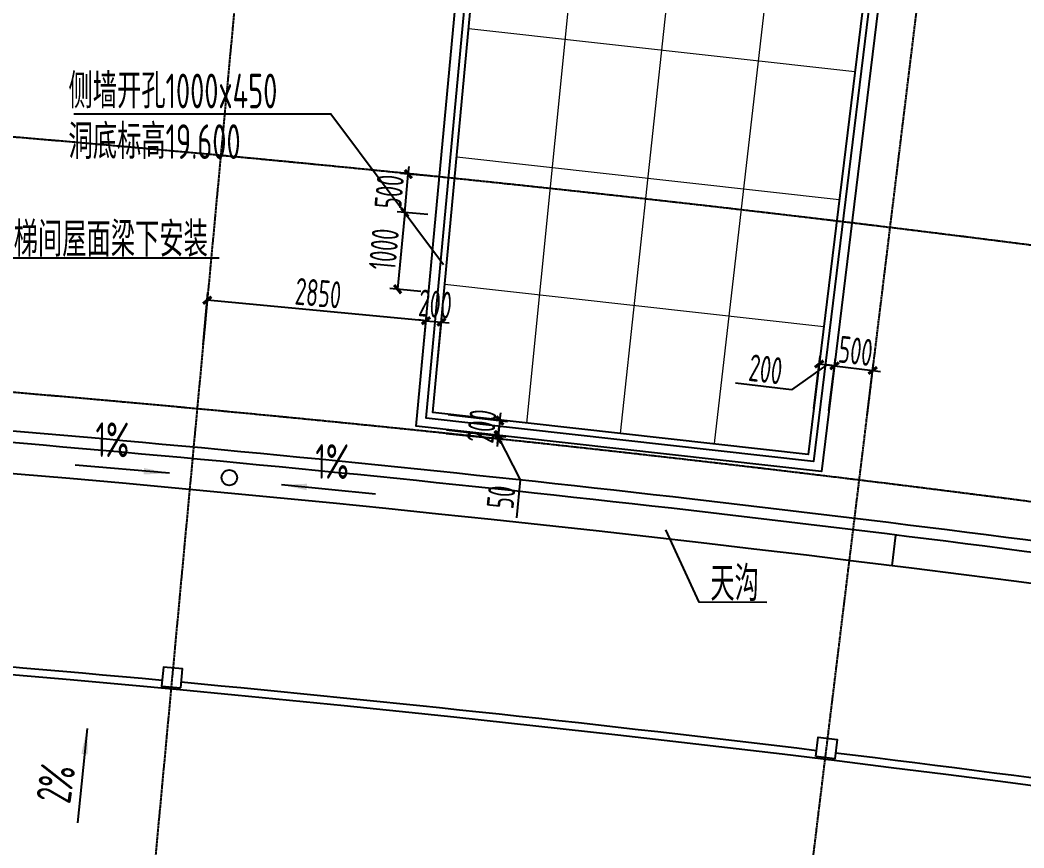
# Model space of a CAD drawing. Header units: millimetres. Extents: x 11536546 to 24947533, y -12764720 to -6308891.
# Drawn here: x 11804346 to 11817366, y -6400371 to -6389634 of the extents above; entities that cross this region are included whole.
import ezdxf
from ezdxf.enums import TextEntityAlignment as Align

# ---------------------------------------------------------------- set-up
doc = ezdxf.new("R2010")
doc.units = ezdxf.units.MM
doc.header["$LTSCALE"] = 10
doc.linetypes.add('A2-RG-AXIS$0$CENTER', pattern=[2, 1.25, -0.25, 0.25, -0.25])
doc.linetypes.add('A2-RG-AXIS$0$DOTE', pattern=[2.42, 2, -0.2, 0.02, -0.2])
for name, color, linetype in [('A2-RB-F5$0$$34$A-DIMS-100', 1, 'Continuous'), ('A2-RB-F5$0$A-DIMS-100', 1, 'Continuous'), ('A2-RG-AXIS$0$A-GRID', 1, 'A2-RG-AXIS$0$CENTER'), ('A2-RI-F5$0$$0$AUDIT_D_120618114340-341', 1, 'Continuous'), ('A2-RI-F5$0$A-COLUMN', 9, 'Continuous'), ('A2-RI-F5$0$A-ROOF-DRAN', 175, 'Continuous'), ('A2-RI-F5$0$A-ROOF-EDGE', 2, 'Continuous'), ('A2-RI-F5$0$A-SYMB', 4, 'Continuous'), ('A2-RI-F5$0$A-SYMB-AREA', 4, 'Continuous'), ('A2-RI-F5$0$A-SYMB-NAME', 4, 'Continuous'), ('A2-RI-F5$0$an-flor-open', 3, 'Continuous'), ('A2-RI-F5$0$an-wall', 4, 'Continuous')]:
    doc.layers.add(name, color=color, linetype=linetype)
doc.layers.add('A2-RI-F5$0$A-GLAZ-CWMG', color=3, linetype='Continuous', lineweight=5)
doc.styles.add('A2-RB-F5$0$$0$XD2008', font='hzs.shx', dxfattribs={"width": 0.7, "bigfont": 'hztxt.shx'})
doc.styles.add('A2-RB-F5$0$XD2008', font='hzs.shx', dxfattribs={"width": 0.7, "bigfont": 'hztxt.shx'})
doc.styles.add('A2-RI-F5$0$ECADI', font='hzs.shx', dxfattribs={"width": 0.7, "bigfont": 'hztxt.shx'})
doc.dimstyles.new('A2-RB-F5$0$$0$XD100$0', dxfattribs={"dimscale": 100, "dimtxt": 3.5, "dimasz": 1, "dimexe": 1, "dimexo": 2, "dimgap": 0.5, "dimtad": 1, "dimdec": 0, "dimdsep": 46, "dimtxsty": 'A2-RB-F5$0$$0$XD2008', "dimblk1": 'A2-RB-F5$0$$20$_ArchTick', "dimblk2": 'A2-RB-F5$0$$20$_ArchTick', "dimsah": 1, "dimcen": 2.5, "dimclrt": 4, "dimaunit": 1, "dimadec": 0, "dimazin": 0, "dimtfac": 1, "dimtdec": 0, "dimtix": 1, "dimtmove": 2, "dimatfit": 3, "dimfxl": 0, "dimtolj": 1, "dimtzin": 0, "dimarcsym": 0})
doc.dimstyles.new('A2-RB-F5$0$XD100$0', dxfattribs={"dimscale": 100, "dimtxt": 3.5, "dimasz": 1, "dimexe": 1, "dimexo": 2, "dimgap": 0.5, "dimtad": 1, "dimdec": 0, "dimdsep": 46, "dimtxsty": 'A2-RB-F5$0$XD2008', "dimblk1": 'A2-RB-F5$0$_ArchTick', "dimblk2": 'A2-RB-F5$0$_ArchTick', "dimsah": 1, "dimcen": 2.5, "dimclrt": 4, "dimaunit": 1, "dimadec": 0, "dimazin": 0, "dimtfac": 1, "dimtdec": 0, "dimtix": 1, "dimtmove": 1, "dimatfit": 3, "dimfxl": 0, "dimtolj": 1, "dimtzin": 0, "dimarcsym": 0})

# ---------------------------------------------------------------- blocks, each defined once
blk = doc.blocks.new('A2-RG-AXIS')
at = {"layer": 'A2-RG-AXIS$0$A-GRID', "linetype": 'A2-RG-AXIS$0$DOTE'}
for p, q in [((11809008.7, -6369286.5), (11805278.5, -6409313.1)), ((11813447.2, -6410192.8), (11818325.2, -6370289.9))]:
    blk.add_line(p, q, dxfattribs=at)
for radius in [313400, 308700, 304100, 300800]:
    blk.add_arc((11778730.7, -6694178.7), radius, 75.589285, 95.407644, dxfattribs=at)
blk = doc.blocks.new('A2-RI-F5$0$5erhfh')
at = {"layer": 'A2-RI-F5$0$A-SYMB-AREA', "style": 'A2-RI-F5$0$ECADI', "width": 0.7}
blk.add_attdef('340M2', text='', height=2.5, dxfattribs=at).set_placement((0, 1.25), align=Align.MIDDLE_LEFT)
at = {"layer": 'A2-RI-F5$0$A-SYMB-NAME', "style": 'A2-RI-F5$0$ECADI', "width": 0.7}
blk.add_attdef('CHINESENAME', (-12.29, 3.09), '', height=4.5, dxfattribs=at)
blk = doc.blocks.new('A2-RI-F5')
at = {"layer": 'A2-RI-F5$0$$0$AUDIT_D_120618114340-341'}
for p, q in [((11806284, -6395512), (11805061, -6395408)), ((11807735, -6395660), (11808957, -6395777)), ((11805215, -6398823), (11805090, -6400044))]:
    blk.add_line(p, q, dxfattribs=at)
at = {"layer": 'A2-RI-F5$0$$0$AUDIT_D_120618114340-341', "extrusion": (0, 0, -1)}
for points in [[(-11805949, -6395528), (-11805955, -6395444), (-11806288, -6395512)], [(-11808070, -6395648), (-11808062, -6395732), (-11807731, -6395660)], [(-11805225, -6399159), (-11805141, -6399150), (-11805216, -6398819)]]:
    blk.add_solid(points, dxfattribs=at)
at = {"layer": 'A2-RI-F5$0$A-COLUMN'}
for points in [[(11806431, -6398297), (11806454, -6398048), (11806205, -6398025), (11806182, -6398274)], [(11814667, -6399184), (11814697, -6398936), (11814945, -6398966), (11814915, -6399214)]]:
    blk.add_lwpolyline(points, close=True, dxfattribs=at)
at = {"layer": 'A2-RI-F5$0$A-GLAZ-CWMG'}
for p, q in [((11810918, -6394862), (11812417, -6379938)), ((11812134, -6394998), (11813740, -6380085)), ((11813352, -6395124), (11815065, -6380223)), ((11815174, -6390306), (11810165, -6389747)), ((11810010, -6391407), (11814971, -6391961)), ((11814769, -6393615), (11809856, -6393066))]:
    blk.add_line(p, q, dxfattribs=at)
at = {"layer": 'A2-RI-F5$0$A-ROOF-DRAN'}
blk.add_line((11815657, -6396712), (11815707, -6396315), dxfattribs=at)
blk.add_circle((11807060, -6395569), 100, dxfattribs=at)
blk.add_arc((11778731, -6694179), 299750, 77.09857, 93.89836, dxfattribs=at)
at = {"layer": 'A2-RI-F5$0$A-ROOF-EDGE'}
blk.add_lwpolyline([(11810913, -6379569), (11816610, -6380204), (11814742, -6395490), (11809484, -6394903)], close=True, dxfattribs=at)
for centre, radius, start, end in [((11778730, -6694179), 300300, 82.06659, 85.19349), ((11779034, -6691537), 297492, 82.05438, 85.20868)]:
    blk.add_arc(centre, radius, start, end, dxfattribs=at)
at = {"layer": 'A2-RI-F5$0$A-SYMB'}
for points in [[(11805042, -6390851), (11808377, -6390851), (11809840, -6392806)], [(11806928, -6392721), (11802543, -6392721), (11801293, -6391761)], [(11814032, -6397187), (11813153, -6397185), (11812721, -6396245)]]:
    blk.add_lwpolyline(points, dxfattribs=at)
at = {"layer": 'A2-RI-F5$0$an-flor-open'}
for points in [[(11811021, -6379701), (11816476, -6380310), (11814637, -6395358), (11809614, -6394797)], [(11811093, -6379790), (11816387, -6380380), (11814567, -6395269), (11809701, -6394726)]]:
    blk.add_lwpolyline(points, close=True, dxfattribs=at)
at = {"layer": 'A2-RI-F5$0$an-wall'}
for radius, start, end in [(297150, 76.6606, 94.29744), (297250, 84.6997, 86.29692), (297250, 83.05428, 84.65151), (297250, 81.40887, 83.00609)]:
    blk.add_arc((11778730, -6694179), radius, start, end, dxfattribs=at)
ref = blk.add_blockref('A2-RI-F5$0$5erhfh', (11804668, -6391088), dxfattribs=dict(xscale=-100, yscale=100, zscale=100))
ref.add_attrib('CHINESENAME', '侧墙开孔1000x450', (11804974, -6390779), dxfattribs={"layer": 'A2-RI-F5$0$A-SYMB-NAME', "height": 450, "style": 'A2-RI-F5$0$ECADI', "width": 0.7})
ref = blk.add_blockref('A2-RI-F5$0$5erhfh', (11804668, -6391745), dxfattribs=dict(xscale=-100, yscale=100, zscale=100))
ref.add_attrib('CHINESENAME', '洞底标高19.600', (11804974, -6391436), dxfattribs={"layer": 'A2-RI-F5$0$A-SYMB-NAME', "height": 450, "style": 'A2-RI-F5$0$ECADI', "width": 0.7})
ref = blk.add_blockref('A2-RI-F5$0$5erhfh', (11803918, -6393013), dxfattribs=dict(xscale=100, yscale=100, zscale=100))
ref.add_attrib('CHINESENAME', '百叶窗贴楼梯间屋面梁下安装', (11802688, -6392704), dxfattribs={"layer": 'A2-RI-F5$0$A-SYMB-NAME', "height": 450, "style": 'A2-RI-F5$0$ECADI', "width": 0.7})
ref = blk.add_blockref('A2-RI-F5$0$5erhfh', (11805857, -6395655), dxfattribs=dict(xscale=99.99999999968374, yscale=99.99999999968374, zscale=99.99999999968374, rotation=359.5617199320547))
ref.add_attrib('CHINESENAME', '1%%%', (11805324, -6395301), dxfattribs={"layer": 'A2-RI-F5$0$A-SYMB-NAME', "height": 450, "rotation": 359.5617, "style": 'A2-RI-F5$0$ECADI', "width": 0.7})
ref = blk.add_blockref('A2-RI-F5$0$5erhfh', (11808708, -6395938), dxfattribs=dict(xscale=99.99999999968374, yscale=99.99999999968374, zscale=99.99999999968374, rotation=359.5617199320547))
ref.add_attrib('CHINESENAME', '1%%%', (11808175, -6395583), dxfattribs={"layer": 'A2-RI-F5$0$A-SYMB-NAME', "height": 450, "rotation": 359.5617, "style": 'A2-RI-F5$0$ECADI', "width": 0.7})
ref = blk.add_blockref('A2-RI-F5$0$5erhfh', (11814528, -6397477), dxfattribs=dict(xscale=100, yscale=100, zscale=100))
ref.add_attrib('CHINESENAME', '天沟', (11813299, -6397168), dxfattribs={"layer": 'A2-RI-F5$0$A-SYMB-NAME', "height": 450, "style": 'A2-RI-F5$0$ECADI', "width": 0.7})
ref = blk.add_blockref('A2-RI-F5$0$5erhfh', (11805421, -6399332), dxfattribs=dict(xscale=99.99999999968374, yscale=99.99999999968374, zscale=99.99999999968374, rotation=81.64806365899283))
ref.add_attrib('CHINESENAME', '2%%%', (11804997, -6399810), dxfattribs={"layer": 'A2-RI-F5$0$A-SYMB-NAME', "height": 450, "rotation": 81.6481, "style": 'A2-RI-F5$0$ECADI', "width": 0.7})
blk = doc.blocks.new('A2-RB-F5$0$$20$_ArchTick')
at = {"color": 0, "linetype": 'ByBlock', "const_width": 0.4}
blk.add_lwpolyline([(-0.5, -0.5), (0.5, 0.5)], dxfattribs=at)
blk = doc.blocks.new('*D889')
at = {"layer": 'A2-RB-F5$0$$34$A-DIMS-100', "color": 0, "lineweight": -2, "transparency": 16777216}
for p, q in [((11809900, -6394749), (11810669, -6394840)), ((11810569, -6394828), (11810581, -6394729)), ((11810569, -6394828), (11810546, -6395027)), ((11809876, -6394948), (11810645, -6395039)), ((11810546, -6395027), (11810534, -6395126))]:
    blk.add_line(p, q, dxfattribs=at)
at = {"layer": 'Defpoints', "color": 0, "transparency": 16777216}
for p in [(11809701, -6394726), (11809678, -6394925), (11810546, -6395027)]:
    blk.add_point(p, dxfattribs=at)
at = {"layer": 'A2-RB-F5$0$$34$A-DIMS-100', "color": 0, "lineweight": -2, "transparency": 16777216, "xscale": 100, "yscale": 100, "zscale": 100}
for p, rotation in [((11810569, -6394828), 263.2843346843742), ((11810546, -6395027), 83.2843346843742)]:
    blk.add_blockref('A2-RB-F5$0$$20$_ArchTick', p, dxfattribs=dict(at, rotation=rotation))
at = {"layer": 'A2-RB-F5$0$$34$A-DIMS-100', "color": 4, "transparency": 16777216, "insert": (11810334, -6394901), "char_height": 350, "attachment_point": 5, "rotation": 83.2843, "style": 'A2-RB-F5$0$$0$XD2008'}
blk.add_mtext('\\A1;200', dxfattribs=at)
blk = doc.blocks.new('*D890')
at = {"layer": 'A2-RB-F5$0$$34$A-DIMS-100', "color": 0, "lineweight": -2, "transparency": 16777216}
for p, q in [((11806720, -6393846), (11806783, -6393169)), ((11809611, -6393533), (11806774, -6393268)), ((11809558, -6394110), (11809621, -6393433))]:
    blk.add_line(p, q, dxfattribs=at)
at = {"layer": 'Defpoints', "color": 0, "transparency": 16777216}
for p in [(11806774, -6393268), (11806701, -6394045), (11809539, -6394309)]:
    blk.add_point(p, dxfattribs=at)
at = {"layer": 'A2-RB-F5$0$$34$A-DIMS-100', "color": 0, "lineweight": -2, "transparency": 16777216, "xscale": 100, "yscale": 100, "zscale": 100}
for p, rotation in [((11806774, -6393268), 174.6757551522789), ((11809611, -6393533), 354.6757551522789)]:
    blk.add_blockref('A2-RB-F5$0$$20$_ArchTick', p, dxfattribs=dict(at, rotation=rotation))
at = {"layer": 'A2-RB-F5$0$$34$A-DIMS-100', "color": 4, "transparency": 16777216, "insert": (11808214, -6393176), "char_height": 350, "attachment_point": 5, "rotation": 354.6758, "style": 'A2-RB-F5$0$$0$XD2008'}
blk.add_mtext('\\A1;2850', dxfattribs=at)
blk = doc.blocks.new('*D824')
at = {"layer": 'A2-RB-F5$0$$34$A-DIMS-100', "color": 0, "lineweight": -2, "transparency": 16777216}
for p, q in [((11814838, -6394698), (11814921, -6394020)), ((11814909, -6394119), (11814810, -6394107)), ((11814909, -6394119), (11815405, -6394179)), ((11815334, -6394758), (11815417, -6394080)), ((11815405, -6394179), (11815504, -6394192))]:
    blk.add_line(p, q, dxfattribs=at)
at = {"layer": 'Defpoints', "color": 0, "transparency": 16777216}
for p in [(11815405, -6394179), (11814814, -6394896), (11815310, -6394957)]:
    blk.add_point(p, dxfattribs=at)
at = {"layer": 'A2-RB-F5$0$$34$A-DIMS-100', "color": 0, "lineweight": -2, "transparency": 16777216, "xscale": 100, "yscale": 100, "zscale": 100}
for p, rotation in [((11814909, -6394119), 353.0303367403405), ((11815405, -6394179), 173.0303367403405)]:
    blk.add_blockref('A2-RB-F5$0$$20$_ArchTick', p, dxfattribs=dict(at, rotation=rotation))
at = {"layer": 'A2-RB-F5$0$$34$A-DIMS-100', "color": 4, "transparency": 16777216, "insert": (11815184, -6393926), "char_height": 350, "attachment_point": 5, "rotation": 353.0303, "style": 'A2-RB-F5$0$$0$XD2008'}
blk.add_mtext('\\A1;500', dxfattribs=at)
blk = doc.blocks.new('*D844')
at = {"layer": 'A2-RB-F5$0$$34$A-DIMS-100', "color": 0, "lineweight": -2, "transparency": 16777216}
for p, q in [((11809635, -6392158), (11809236, -6392120)), ((11809336, -6392130), (11809243, -6393125)), ((11809543, -6393153), (11809143, -6393116))]:
    blk.add_line(p, q, dxfattribs=at)
at = {"layer": 'Defpoints', "color": 0, "transparency": 16777216}
for p in [(11809834, -6392176), (11809243, -6393125), (11809742, -6393172)]:
    blk.add_point(p, dxfattribs=at)
at = {"layer": 'A2-RB-F5$0$$34$A-DIMS-100', "color": 0, "lineweight": -2, "transparency": 16777216, "xscale": 100, "yscale": 100, "zscale": 100}
for p, rotation in [((11809336, -6392130), 84.67731085895336), ((11809243, -6393125), 264.6773108589533)]:
    blk.add_blockref('A2-RB-F5$0$$20$_ArchTick', p, dxfattribs=dict(at, rotation=rotation))
at = {"layer": 'A2-RB-F5$0$$34$A-DIMS-100', "color": 4, "transparency": 16777216, "insert": (11809065, -6392607), "char_height": 350, "attachment_point": 5, "rotation": 84.6773, "style": 'A2-RB-F5$0$$0$XD2008'}
blk.add_mtext('\\A1;1000', dxfattribs=at)
blk = doc.blocks.new('*D845')
at = {"layer": 'A2-RB-F5$0$$34$A-DIMS-100', "color": 0, "lineweight": -2, "transparency": 16777216}
for p, q in [((11809382, -6391632), (11809391, -6391532)), ((11809682, -6391660), (11809282, -6391623)), ((11809336, -6392130), (11809382, -6391632)), ((11809635, -6392158), (11809236, -6392120)), ((11809336, -6392130), (11809326, -6392229))]:
    blk.add_line(p, q, dxfattribs=at)
at = {"layer": 'Defpoints', "color": 0, "transparency": 16777216}
for p in [(11809382, -6391632), (11809881, -6391678), (11809834, -6392176)]:
    blk.add_point(p, dxfattribs=at)
at = {"layer": 'A2-RB-F5$0$$34$A-DIMS-100', "color": 0, "lineweight": -2, "transparency": 16777216, "xscale": 100, "yscale": 100, "zscale": 100}
for p, rotation in [((11809382, -6391632), 264.6772896850013), ((11809336, -6392130), 84.67728968500124)]:
    blk.add_blockref('A2-RB-F5$0$$20$_ArchTick', p, dxfattribs=dict(at, rotation=rotation))
at = {"layer": 'A2-RB-F5$0$$34$A-DIMS-100', "color": 4, "transparency": 16777216, "insert": (11809135, -6391860), "char_height": 350, "attachment_point": 5, "rotation": 84.6773, "style": 'A2-RB-F5$0$$0$XD2008'}
blk.add_mtext('\\A1;500', dxfattribs=at)
blk = doc.blocks.new('*D772')
at = {"layer": 'A2-RB-F5$0$$34$A-DIMS-100', "color": 0, "lineweight": -2, "transparency": 16777216}
for p, q in [((11809558, -6394110), (11809621, -6393433)), ((11809757, -6394129), (11809820, -6393452)), ((11809611, -6393533), (11809512, -6393523)), ((11809611, -6393533), (11809811, -6393551)), ((11809811, -6393551), (11809910, -6393560))]:
    blk.add_line(p, q, dxfattribs=at)
at = {"layer": 'Defpoints', "color": 0, "transparency": 16777216}
for p in [(11809811, -6393551), (11809539, -6394309), (11809738, -6394328)]:
    blk.add_point(p, dxfattribs=at)
at = {"layer": 'A2-RB-F5$0$$34$A-DIMS-100', "color": 0, "lineweight": -2, "transparency": 16777216, "xscale": 100, "yscale": 100, "zscale": 100}
for p, rotation in [((11809611, -6393533), 354.6757551522475), ((11809811, -6393551), 174.6757551522475)]:
    blk.add_blockref('A2-RB-F5$0$$20$_ArchTick', p, dxfattribs=dict(at, rotation=rotation))
at = {"layer": 'A2-RB-F5$0$$34$A-DIMS-100', "color": 4, "transparency": 16777216, "insert": (11809732, -6393318), "char_height": 350, "attachment_point": 5, "rotation": 354.6758, "style": 'A2-RB-F5$0$$0$XD2008'}
blk.add_mtext('\\A1;200', dxfattribs=at)
blk = doc.blocks.new('A2-RB-F5$0$_ArchTick')
at = {"color": 0, "linetype": 'ByBlock', "const_width": 0.4}
blk.add_lwpolyline([(-0.5, -0.5), (0.5, 0.5)], dxfattribs=at)
blk = doc.blocks.new('*D775')
at = {"layer": 'A2-RB-F5$0$A-DIMS-100', "color": 0, "lineweight": -2, "transparency": 16777216}
for p, q in [((11814640, -6394673), (11814723, -6393995)), ((11814838, -6394698), (11814921, -6394020)), ((11814810, -6394107), (11814352, -6394432)), ((11814711, -6394095), (11814909, -6394119)), ((11814352, -6394432), (11813627, -6394343))]:
    blk.add_line(p, q, dxfattribs=at)
at = {"layer": 'Defpoints', "color": 0, "transparency": 16777216}
for p in [(11814909, -6394119), (11814616, -6394872), (11814814, -6394896)]:
    blk.add_point(p, dxfattribs=at)
at = {"layer": 'A2-RB-F5$0$A-DIMS-100', "color": 0, "lineweight": -2, "transparency": 16777216, "xscale": 100, "yscale": 100, "zscale": 100}
for p, rotation in [((11814711, -6394095), 173.0303367402816), ((11814909, -6394119), 353.0303367402816)]:
    blk.add_blockref('A2-RB-F5$0$_ArchTick', p, dxfattribs=dict(at, rotation=rotation))
at = {"layer": 'A2-RB-F5$0$A-DIMS-100', "color": 4, "transparency": 16777216, "insert": (11814017, -6394164), "char_height": 350, "attachment_point": 5, "rotation": 353.0303, "style": 'A2-RB-F5$0$XD2008'}
blk.add_mtext('\\A1;200', dxfattribs=at)
blk = doc.blocks.new('*D778')
at = {"layer": 'A2-RB-F5$0$A-DIMS-100', "color": 0, "lineweight": -2, "transparency": 16777216}
for p, q in [((11810549, -6395015), (11810559, -6394915)), ((11809872, -6394995), (11810643, -6395075)), ((11809877, -6394945), (11810648, -6395025)), ((11810549, -6395015), (11810544, -6395064)), ((11810549, -6395015), (11810544, -6395064)), ((11810546, -6395040), (11810834, -6395597)), ((11810544, -6395064), (11810533, -6395164)), ((11810834, -6395597), (11810783, -6396091))]:
    blk.add_line(p, q, dxfattribs=at)
at = {"layer": 'Defpoints', "color": 0, "transparency": 16777216}
for p in [(11809678, -6394925), (11809673, -6394974), (11810544, -6395064)]:
    blk.add_point(p, dxfattribs=at)
at = {"layer": 'A2-RB-F5$0$A-DIMS-100', "color": 0, "lineweight": -2, "transparency": 16777216, "xscale": 100, "yscale": 100, "zscale": 100}
for p, rotation in [((11810544, -6395064), 84.09580891649065), ((11810549, -6395015), 264.0958089164907)]:
    blk.add_blockref('A2-RB-F5$0$_ArchTick', p, dxfattribs=dict(at, rotation=rotation))
at = {"layer": 'A2-RB-F5$0$A-DIMS-100', "color": 4, "transparency": 16777216, "insert": (11810585, -6395821), "char_height": 350, "attachment_point": 5, "rotation": 84.0958, "style": 'A2-RB-F5$0$XD2008'}
blk.add_mtext('\\A1;50', dxfattribs=at)
blk = doc.blocks.new('A2-RB-F5')
at = {"layer": 'A2-RB-F5$0$$34$A-DIMS-100'}
for p1, p2, distance, picture, middle in [((11809834.4, -6392176.2), (11809880.8, -6391678.3), 501, '*D845', (11809134.7, -6391859.9)), ((11809834.4, -6392176.2), (11809741.7, -6393171.9), -501, '*D844', (11809065.2, -6392606.7)), ((11809539.1, -6394309.1), (11806701.4, -6394044.7), -779.9, '*D890', (11808213.5, -6393176.3)), ((11809539.1, -6394309.1), (11809738.2, -6394327.7), 779.9, '*D772', (11809731.9, -6393317.8)), ((11809701.1, -6394726), (11809677.7, -6394924.6), 874.2, '*D889', (11810334.2, -6394901.2))]:
    dim = blk.add_aligned_dim(p1=p1, p2=p2, distance=distance, dimstyle='A2-RB-F5$0$$0$XD100$0', dxfattribs=at)
    dim.commit()
    dim.dimension.update_dxf_attribs({"geometry": picture, "text_midpoint": middle})
dim = blk.add_aligned_dim(p1=(11814814.1, -6394896.1), p2=(11815309.7, -6394956.7), distance=783, text='500', dimstyle='A2-RB-F5$0$$0$XD100$0', dxfattribs=at)
dim.commit()
dim.dimension.update_dxf_attribs({"geometry": '*D824', "text_midpoint": (11815184.3, -6393925.8)})
at = {"layer": 'A2-RB-F5$0$A-DIMS-100'}
for base, p1, p2, angle, picture, middle in [((11814909.1, -6394118.9), (11814615.6, -6394871.8), (11814814.1, -6394896.1), 353.03034, '*D775', (11814302.3, -6394425.9)), ((11810543.5, -6395064.4), (11809677.7, -6394924.6), (11809672.6, -6394974.4), 264.09581, '*D778', (11810829, -6395647.1))]:
    dim = blk.add_linear_dim(base=base, p1=p1, p2=p2, angle=angle, dimstyle='A2-RB-F5$0$XD100$0', dxfattribs=at)
    dim.commit()
    dim.dimension.update_dxf_attribs({"geometry": picture, "text_midpoint": middle, "dimtype": 129})

msp = doc.modelspace()

# ---------------------------------------------------------------- block references
for name in ['A2-RG-AXIS', 'A2-RI-F5', 'A2-RB-F5', 'A2-RB-F5']:
    msp.add_blockref(name, (0, 0))

doc.saveas('drawing.dxf')
